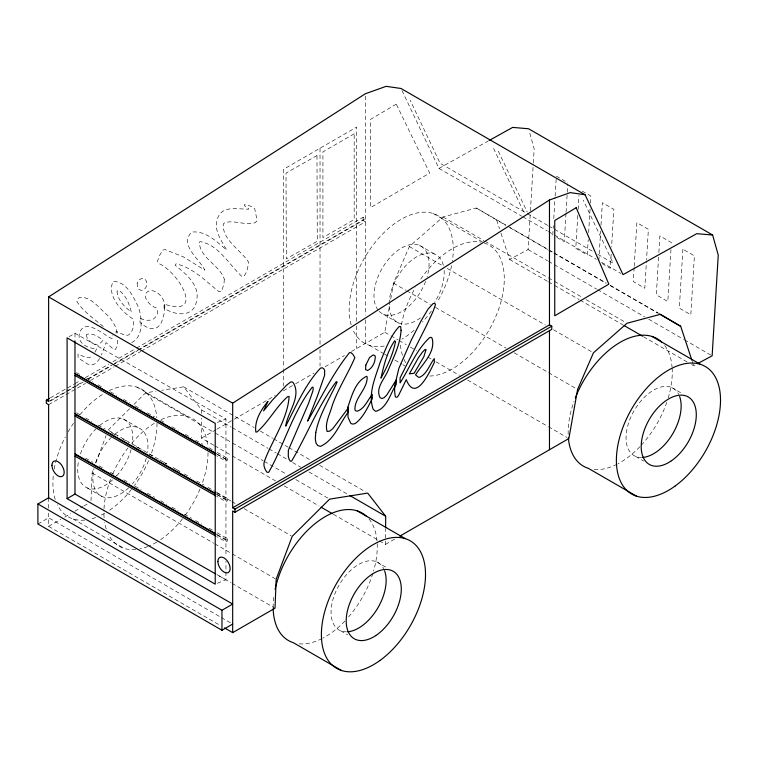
<?xml version="1.0" encoding="UTF-8"?>
<svg xmlns="http://www.w3.org/2000/svg" width="758" height="758" viewBox="0 0 758 758"><rect width="100%" height="100%" fill="white"/><g stroke="black" fill="none" stroke-linecap="round" stroke-linejoin="round"><path stroke-width="0.57" stroke-dasharray="3.79 2.84" d="M213.737 445.202L201.467 438.115L201.562 418.179M201.581 413.48L201.6 409.964L183.626 386.836L161.71 390.304M379.398 540.842L385.528 544.386L385.604 529.141M90.998 500.763L92.097 472.983L93.746 468.586M500.962 233.18L509.603 259.444L528.08 249.553L530.354 212.079M530.42 210.913L533.262 164.079M533.338 162.904L534.191 148.852L529.179 130.982M552.771 235.084L553.34 225.657M553.766 218.588L555.055 197.364M555.131 196.189L556.277 177.325M565.989 213.434L564.274 241.726L554.685 236.193M566.065 212.259L567.202 193.394M567.278 192.219L567.78 183.967M577.776 215.367L575.777 248.368L587.279 255.01L588.208 239.689M578.136 209.473L578.998 195.327M588.644 232.621L590.141 207.863M590.425 203.144L590.861 196.076L580.315 189.983M598.858 260.477L600.649 231.01M600.999 225.117L602.364 202.718L613.866 209.36L611.573 247.08M611.147 254.148L610.294 268.294L601.663 263.32M634.152 267.432L633.3 281.578L644.802 288.22L646.451 261.112M634.228 266.257L636.872 222.644L648.384 229.286L646.517 259.928M658.598 257.142L656.305 294.862L667.807 301.504L670.963 249.638M658.882 252.423L659.886 235.928L671.389 242.569L671.247 244.919M117.765 340.181L117.149 346.463L115.159 349.637L113.681 349.438L106.073 342.625L101.411 355.028M351.541 351.475L384.799 332.269L389.877 303.721M390.692 299.154L393.535 283.16L409.358 246.549L442.975 216.977L476.337 208.043L507.017 225.751M95.802 463.091L106.073 435.594M94.977 352.195L96.778 348.576C87.132 348.974 75.374 342.085 80.187 331.189C86.933 318.474 104.481 335.775 112.25 338.769L112.25 335.728M99.601 358.43C97.773 361.557 95.072 364.74 91.206 365.015L87.644 364.086L78.046 357.928L78.046 353.977C82.376 355.881 88.525 360.022 92.751 355.673M108.119 430.099L129.751 408.581M133.92 404.44L145.564 392.852L155.94 391.213M217.186 452.431L227.457 458.258L225.941 459.149L216.693 453.9M227.457 458.258L227.457 460.22L225.941 461.11L216.693 455.871M217.186 492.634L227.457 498.461L225.941 499.351L216.693 494.102M227.457 498.461L227.457 500.744L225.941 501.635L216.693 496.386M217.186 532.827L227.457 538.654L225.941 539.544L216.693 534.305M227.457 538.654L227.457 540.937L225.941 541.837L216.693 536.588M69.063 336.704L74.985 333.283L225.941 418.947L225.941 556.77M50.416 397.808L74 384.192M75.023 383.605L80.149 380.639M85.275 377.683L108.858 364.067M112.951 361.699L135.511 348.68M136.535 348.093L363.101 217.281L365.403 218.607L112.175 364.806M48.616 401.503L65.017 392.028M66.041 391.441L82.442 381.966M87.568 379.009L111.151 365.394M50.416 400.991L74 387.376M75.023 386.788L83.228 382.051M88.354 379.095L111.928 365.479M112.951 364.882L137.558 350.679M138.581 350.092L363.101 220.464L365.403 221.791L141.907 350.821M48.616 404.687L65.017 395.212M66.041 394.624L85.521 383.377M90.647 380.412L114.221 366.806M115.254 366.209L140.884 351.409M37.9 523.986L48.616 517.799L220.407 616.993M48.616 513.09L48.616 526.365L60.706 519.382M64.743 517.051L70.788 513.564M74.824 511.233L82.887 506.571M83.901 505.993L89.946 502.497M201.467 438.115L215.803 429.833M216.835 429.246L233.227 419.78M234.25 419.193L275.239 395.524M283.435 390.796L294.616 384.334M295.629 383.747L313.926 373.182M325.106 366.73L344.426 355.578M385.528 544.386L394.7 539.09M402.015 90.609L438.958 168.39L488.095 141.073M691.628 364.541L693.665 365.716L695.721 364.617M217.366 422.481L225.941 418.947M217.366 583.281L225.941 579.747L225.941 561.365M131.636 342.569C143.518 336.855 142.182 318.824 138.742 308.108C133.863 297.344 126.662 281.445 113.065 281.351C106.471 295.971 121.754 311.652 133.133 319.109C134.28 324.699 133.427 331.653 128.329 335.083L125.572 335.519L116.078 331.369L116.078 335.728M76.501 372.595L79.581 374.338M86.772 378.422L92.931 381.918M98.066 384.827L103.202 387.745M110.384 391.82L116.552 395.316M123.734 399.4L129.902 402.896M135.038 405.814L141.196 409.311M147.355 412.807L154.547 416.881M160.705 420.377L164.818 422.708M172 426.792L178.168 430.288M185.35 434.362L191.518 437.859M195.621 440.19L202.812 444.273M208.971 447.77L213.083 450.1M217.186 454.393L227.457 460.22M76.501 412.788L80.604 415.119M85.739 418.037L91.898 421.533M98.066 425.03L105.248 429.113M111.417 432.61L117.575 436.106M122.711 439.015L128.869 442.511M136.061 446.595L142.22 450.091M149.411 454.165L153.514 456.496M159.682 459.992L166.864 464.076M173.032 467.572L179.191 471.069M184.327 473.977L190.485 477.474M196.654 480.97L203.836 485.054M207.948 487.385L216.163 492.046M217.186 494.917L227.457 500.744M85.739 458.239L92.931 462.314M99.09 465.81L103.202 468.141M110.384 472.225L116.552 475.721M123.734 479.795L129.902 483.291M135.038 486.21L141.196 489.706M147.355 493.202L154.547 497.286M160.705 500.782L166.864 504.278M172 507.187L178.168 510.684M184.327 514.18L191.518 518.264M195.621 520.594L201.78 524.091M208.971 528.165L213.083 530.496M217.186 535.11L227.457 540.937M225.941 579.747L216.693 574.507L231.048 582.807M556.344 176.15L561.138 178.916M562.095 179.466L567.846 182.792M547.702 225.401L440.133 163.302L410.182 100.245M548.726 225.988L592.728 251.4M597.854 254.356L613.203 263.216L583.253 200.169M438.958 168.39L521.788 216.21M522.812 216.807L547.361 230.972M548.385 231.569L553.492 234.516M554.515 235.103L596.442 259.312M601.558 262.268L620.982 273.486M508.04 226.339L547.92 249.373M548.944 249.96L553.037 252.319M554.06 252.907L606.21 283.018M610.304 285.378L658.361 313.13M476.337 208.043L505.851 225.363M509.945 227.722L547.778 249.571M548.801 250.159L552.885 252.518M553.909 253.115L606.068 283.227M610.152 285.586L658.219 313.329M528.08 249.553L547.503 260.771M548.527 261.358L596.593 289.111M597.617 289.698L644.651 316.853M648.744 319.213L683.508 339.29M684.531 339.878L711.118 355.227M442.975 216.977L483.879 240.589M484.902 241.186L547.276 277.201M548.299 277.788L553.416 280.744M554.439 281.332L582.049 297.269M586.133 299.637L624.99 322.065M433.121 213.472L483.092 242.323M509.603 259.444L547.437 281.294M548.46 281.881L553.577 284.837M554.591 285.425L579.14 299.59M580.164 300.187L623.114 324.983M643.561 336.789L687.534 362.172M671.607 387.471L682.712 393.885M419.525 245.365L434.675 254.11M409.358 246.549L443.108 266.03M447.192 268.389L545.362 325.068M553.548 329.796L592.405 352.233M393.535 283.16L405.805 290.248M406.828 290.835L430.345 304.413M435.462 307.369L506.012 348.102M514.199 352.83L576.573 388.845M635.592 456.401L643.675 461.063M383.51 314.295L398.661 323.041M384.799 332.269L389.915 335.226M390.939 335.813L398.092 339.944M399.115 340.531L406.279 344.672M410.362 347.031L416.502 350.575M427.749 357.065L431.842 359.425M435.926 361.793L459.452 375.371M467.629 380.09L547.39 426.138M548.413 426.735L566.823 437.357M369.326 345.316L383.605 353.56M384.619 354.147L387.679 355.919M394.823 360.041L401.958 364.162M402.981 364.75L405.018 365.924M183.626 386.836L254.186 427.569M260.316 431.113L272.586 438.2M273.61 438.787L287.926 447.059M288.95 447.646L311.453 460.637M319.63 465.355L365.65 491.923M201.6 409.964L231.256 427.086M232.28 427.673L268.067 448.338M269.09 448.935L276.253 453.066M277.276 453.654L287.5 459.556M292.616 462.513L300.793 467.231M308.97 471.959L347.837 494.387M136.857 387.092L187.851 416.53M145.564 392.852L214.078 432.411M215.101 433.007L231.465 442.454M232.488 443.042L263.159 460.75M264.182 461.347L286.685 474.328M295.885 479.643L328.612 498.537M214.76 445.789L231.114 455.236M232.137 455.833L276.111 481.216M284.297 485.944L319.061 506.012M333.378 514.275L378.375 540.255M376.603 561.82L387.708 568.235M123.26 418.984L138.411 427.73M109.143 430.686L159.256 459.623M163.349 461.982L167.433 464.341M176.642 469.657L180.726 472.016M216.523 492.681L230.839 500.943M231.863 501.54L235.946 503.899M244.133 508.618L291.167 535.783M92.097 472.983L213.794 543.24M214.817 543.837L231.171 553.283M232.194 553.871L275.145 578.667M340.588 630.751L347.657 634.834M87.255 487.915L102.396 496.661M232.071 583.395L273.998 607.603M73.062 518.946L124.056 548.385M221.431 617.58L231.654 623.483M48.616 526.365L220.407 625.549M103.287 326.556C94.134 318.682 83.399 311.813 76.871 301.476L77.487 299.23L79.325 297.534C91.235 295.866 99.781 309.207 108.195 315.849C112.705 321.013 116.58 327.02 117.282 333.994M498.309 151.126L527.236 212.041M493.543 148.369L523.484 211.425M692.234 361.339L693.665 365.716M496.651 220.047L499.522 228.802M365.403 96.095L365.403 315.12M365.403 319.838L365.403 343.469M363.101 217.281L363.101 220.464M356.62 321.307L356.62 127.098L283.435 169.356L283.435 368.293M356.62 326.035L356.62 348.538M320.028 148.227L320.028 344.795M320.028 349.533L320.028 366.114M283.435 369.478L283.435 386.059M74.985 333.283L74.985 341.564M48.616 497.788L48.616 508.391M664.728 345.534A73.621 42.505 -60 0 1 672.062 367.128M672.138 368.208A73.621 42.505 -60 0 1 668.205 397.969M666.784 402.346A73.621 42.505 -60 0 1 640.671 445.865M639.885 446.689A73.621 42.505 -60 0 1 617.988 463.735M617.012 464.237A73.621 42.505 -60 0 1 592.775 469.325M568.178 434.391A73.621 42.505 -60 0 1 574.014 401.342M641.6 457.491A38.952 22.494 -60 0 1 634.399 410.201A38.952 22.494 -60 0 1 678.732 394.406M346.596 631.84A38.952 22.494 -60 0 1 339.404 584.551A38.952 22.494 -60 0 1 383.728 568.756M369.004 518.955A73.621 42.505 -60 0 1 373.542 571.162M372.87 573.408A73.621 42.505 -60 0 1 347.979 617.647M344.89 621.039A73.621 42.505 -60 0 1 322.984 638.084M322.008 638.587A73.621 42.505 -60 0 1 298.946 643.807M273.155 607.632A73.621 42.505 -60 0 1 273.903 596.158M351.172 324.831A73.621 42.505 -60 0 1 398.86 220.711A73.621 42.505 -60 0 1 452.365 261.103M451.56 265.67A73.621 42.505 -60 0 1 436.978 302.442M431.34 311.036A73.621 42.505 -60 0 1 422.462 322.017M414.001 330.289A73.621 42.505 -60 0 1 401.939 339.091M384.23 346.027A73.621 42.505 -60 0 1 353.029 329.948M484.116 242.911A73.621 42.505 -60 0 1 496.111 315.821A73.621 42.505 -60 0 1 428.365 376.044M405.71 362.694A73.621 42.505 -60 0 1 404.023 359.387M402.489 355.35A73.621 42.505 -60 0 1 400.281 343.033M401.446 324.86A73.621 42.505 -60 0 1 415.308 287.756M420.728 279.143A73.621 42.505 -60 0 1 480.799 242.096M389.129 303.674A38.952 22.494 -60 0 1 414.986 257.805A38.952 22.494 -60 0 1 443.913 268.171M444.141 270.398A38.952 22.494 -60 0 1 434.685 302.234M420.463 317.886A38.952 22.494 -60 0 1 389.119 304.725M99.677 425.522A38.952 22.494 -60 0 1 132.309 443.8M131.106 449.513A38.952 22.494 -60 0 1 116.533 475.958M112.591 479.871A38.952 22.494 -60 0 1 78.595 460.855M80.462 453.909A38.952 22.494 -60 0 1 96.209 428.63M114.828 434.268A38.952 22.494 -60 0 1 147.459 452.545M146.256 458.258A38.952 22.494 -60 0 1 132.413 483.888M128.604 487.83A38.952 22.494 -60 0 1 101.079 496.016A38.952 22.494 -60 0 1 93.983 468.453M95.612 462.655A38.952 22.494 -60 0 1 111.36 437.385M109.124 390.692A73.621 42.505 -60 0 1 156.821 417.753M157.02 423.267A73.621 42.505 -60 0 1 150.757 455.17M148.568 460.684A73.621 42.505 -60 0 1 134.384 485.622M131.504 489.403A73.621 42.505 -60 0 1 108.612 510.883M104.699 513.28A73.621 42.505 -60 0 1 98.862 516.236M95.679 517.525A73.621 42.505 -60 0 1 90.136 519.202M84.801 520.083A73.621 42.505 -60 0 1 57.295 504.705M55.239 499.531A73.621 42.505 -60 0 1 53.382 474.65M54.188 469.041A73.621 42.505 -60 0 1 65.33 436.921M68.049 431.937A73.621 42.505 -60 0 1 73.479 423.324M79.903 414.787A73.621 42.505 -60 0 1 104.244 393.326M161.094 419.676A73.621 42.505 -60 0 1 207.815 447.192M208.014 452.706A73.621 42.505 -60 0 1 201.751 484.618M200.027 489.024A73.621 42.505 -60 0 1 185.378 515.061M182.498 518.851A73.621 42.505 -60 0 1 157.655 541.563M156.679 542.15A73.621 42.505 -60 0 1 148.9 546.092M147.791 546.546A73.621 42.505 -60 0 1 140.041 548.887M135.796 549.522A73.621 42.505 -60 0 1 108.29 534.144M106.234 528.97A73.621 42.505 -60 0 1 104.642 522.215M104.102 517.723A73.621 42.505 -60 0 1 103.941 509.926M103.998 508.77A73.621 42.505 -60 0 1 111 478.099M112.828 473.703A73.621 42.505 -60 0 1 127.95 447.95M131.655 443.326A73.621 42.505 -60 0 1 155.238 422.765M378.081 310.069A38.952 22.494 -60 0 1 399.21 249.467A38.952 22.494 -60 0 1 427.038 277.049M425.579 281.426A38.952 22.494 -60 0 1 378.725 310.856M682.892 249.211L679.32 308.146L690.822 314.788L694.394 255.853L682.892 249.211M224.302 279.257L224.046 283.075L222.113 290.125L220.786 291.726L218.844 291.612C205.702 281.038 192.883 267.659 176.008 263.812L175.193 265.291C186.222 274.083 200.491 285.378 196.445 301.476C193.697 317.943 174.558 315.432 164.069 308.146L164.069 304.072C206.65 318.199 177.334 270.814 158.678 263.5L157.484 261.245L159.493 255.541L162.837 250.074L165.187 249.609L183.313 256.829L204.755 270.151C200.027 259.407 178.424 244.483 191.888 232.071C205.712 230.441 216.731 241.821 226.604 249.932C220.824 239.471 211.558 227.334 219.1 215.215C224.728 205.57 239.49 209.435 248.757 209.142L247.487 207.161L244.37 205.778L244.37 204.66L249.24 205.731L252.821 207.171L254.735 208.82L256.924 219.517L256.507 221.393L255.247 222.672C245.355 225.751 234.648 219.773 224.719 222.672L223.222 224.16C222.284 240.239 241.025 250.064 248.558 262.135C247.904 267.1 247.127 272.624 243.65 276.462L242.285 276.793C229.342 265.092 218.645 244.559 200.055 241.622L199.363 242.475C199.875 258.203 220.104 265.262 224.302 279.257M164.837 306.876L164.325 312.95L161.634 322.017A8.726 5.041 -60 0 1 156.565 327.797C150.577 330.573 144.418 326.3 140.022 322.491L140.022 318.189C145.299 320.776 152.974 321.923 156.356 315.897C157.806 313.537 158.431 310.126 156.385 307.919C149.07 306.279 138.629 292.711 151.174 290.466C158.81 291.413 165.054 299.202 164.837 306.876M137.16 283.009L137.435 287.339L138.998 289.366L141.168 290.409C147.497 290.106 149.326 279.854 142.741 278.158L139.074 279.749L137.16 283.009M117.045 291.063C117.405 299.77 124.52 307.123 131.342 311.945C129.182 303.939 126.084 295.089 118.835 290.342L117.045 291.063M86.602 334.771C86.128 340.787 93.48 343.706 98.208 345.335L103.012 340.389C98.654 336.836 93.044 332.828 87.132 334.231L86.602 334.771M396.273 104.13L370.681 119.29L370.681 207.521L429.691 173.061L396.273 104.13M354.175 133.825L322.917 151.865L322.917 237.567L354.175 219.526L354.175 133.825M316.986 155.532L286.012 173.127L286.316 258.848L317.289 241.252L316.986 155.532"/><path stroke-width="1.14" d="M385.614 527.966L385.67 516.236L367.696 493.107L329.635 499.124L292.19 536.37L276.168 579.254L275.021 608.191L232.678 632.636L224.501 627.918M232.678 624.071L221.971 630.258L37.9 523.986L37.9 503.975L221.971 610.247L232.678 604.06L48.616 497.788L48.616 404.687L46.314 403.36L46.314 400.177L48.616 401.503L48.616 296.909L365.403 93.736L386.144 86.336L401.001 88.478L585.072 194.749L623.029 274.661L696.725 233.682L712.624 235.018L718.252 255.124L712.141 355.824L697.777 363.518M232.678 632.636L232.678 510.93L234.98 512.256L551.767 329.36L551.767 326.205L234.98 509.101L232.678 507.775L232.678 403.18L549.474 200.008L570.215 192.608L585.072 194.749M46.314 400.177L49.393 398.405M37.9 503.975L48.616 497.788M67.092 498.641L215.225 584.162L215.225 423.371L67.092 337.841L67.092 498.641L74.985 494.083L215.67 573.92M232.678 507.775L549.474 324.879L551.767 326.205M399.798 536.152L568.87 438.541L577.596 389.432L593.429 352.821L627.037 323.249L660.408 314.314L680.712 326.319L691.874 360.249M489.118 140.505L512.664 127.41L528.553 128.746L712.624 235.018M74.985 373.486L215.67 453.322M216.163 453.815L76.501 374.556L74.985 375.447L215.67 455.283M74.985 413.688L215.67 493.524M216.163 494.33L76.501 415.081L74.985 415.971L215.67 495.808M74.985 453.881L215.67 533.717M216.163 534.532L76.501 455.274L74.985 456.164L215.67 536.001M659.242 313.926L680.712 326.319M652.107 336.476L700.354 364.323M624.128 325.57L642.538 336.201M636.549 496.177L588.312 468.321A73.621 42.505 -60 0 1 568.348 437.66M48.616 296.909L232.678 403.18M349.883 495.571L385.67 516.236M357.103 510.816L405.35 538.673M321.108 507.197L332.355 513.687M341.555 670.527L293.308 642.67A73.621 42.505 -60 0 1 273.174 608.74M549.474 200.008L549.474 324.879M549.474 330.403L549.474 449.74M234.98 509.101L234.98 512.256M221.971 610.247L221.971 630.258M74.985 341.564L74.985 494.083M575.256 398.035A73.621 42.505 -60 0 1 661.668 342.104M679.613 396.472A38.952 22.494 -60 0 1 672.355 434.4A38.952 22.494 -60 0 1 642.689 457.444M384.609 570.812A38.952 22.494 -60 0 1 377.351 608.75A38.952 22.494 -60 0 1 347.685 631.793M275.107 589.307A73.621 42.505 -60 0 1 315.527 523.266A73.621 42.505 -60 0 1 366.664 516.454M394.852 385.329L394.577 390.692L395.183 396.263L395.989 397.325L397.173 397.145L398.661 395.231L406.26 379.644C415.744 403.644 430.004 371.107 434.287 362.58L434.287 358.629C429.511 364.645 427.076 373.959 419.591 377.304L418.264 377.162L415.555 374.869C422.206 364.029 435.859 352.489 432.145 338.314L431.103 337.31L429.701 337.585C416.313 349.855 409.727 367.857 400.091 382.913L400.091 377.844L426.432 325.703L433.206 311.102L435.462 304.773L434.855 303.228L433.017 303.655L428.033 309.15L421.022 320.985L411.423 339.821L398.841 368.426L394.852 385.329M401.058 330.242C400.3 344.255 393.734 357.075 388.38 369.752C385.14 378.431 374.935 387.84 380.099 397.694L381.776 398.49L384.003 397.798L386.76 395.06L396.254 379.938L396.254 384.297C390.427 393.194 387.149 408.391 375.665 411.376L373.211 409.367C367.564 393.715 375.58 377.181 380.156 362.267C385.405 349.874 389.896 336.419 399.267 326.442L400.698 326.707L401.058 330.242M315.811 432.363L315.29 438.531L315.887 442.843L317.687 445.514L320.435 446.367C334.212 440.294 339.565 423.428 348.273 412.125L348.273 408.05L332.781 428.668L329.739 431.131L327.105 431.473C324.471 422.983 330.137 413.934 332.146 405.776C337.973 388.93 347.931 373.902 354.858 357.624L352.84 354.251L350.992 352.659L349.495 352.641C332.753 373.457 321.022 398.083 307.587 421.107L317.431 395.97L324.557 375.428L324.689 370.349L323.638 368.606L322.141 367.763L320.445 368.18C305 384.77 296.065 406.203 285.738 426.119C287.471 412.229 301.798 396.519 293.242 382.733L291.925 381.833L290.532 382.089L286.543 385.235L272.425 400.091L263.576 410.912L267.972 401.361C260.894 409.993 254.328 420.538 255.834 432.107L257.095 431.927C268.777 421.619 276.026 407.074 287.623 396.68L289.12 396.443C287.67 419.335 272.122 440.076 264.39 461.376C262.988 465.08 264.675 469.24 266.949 472.234L268.683 472.338C284.288 444.955 292.474 412.399 312.277 387.158L312.969 387.215L313.196 388.456L312.912 390.901L308.506 403.483L288.353 450.224L288.296 456.307L289.073 459.291L290.219 461.129L291.555 461.196C306.99 435.13 317.972 406.013 336.325 381.587L337.139 382.117C329.654 398.67 319.336 414.304 315.811 432.363M347.913 407.112L348.017 417.222L350.698 423.191A8.726 5.041 -60 0 0 355.777 423.116C363.622 416.891 367.687 407.311 372.311 398.708L372.311 394.406C367.649 399.978 364.844 408.344 357.558 411.12L355.976 410.969L354.943 409.974C354.166 397.959 367.658 389.1 367.166 376.83L366.588 376.3C355.331 381.539 351.636 396.121 347.913 407.112M365.811 365.129L365.555 369.572L367.602 370.501C372.671 368.085 375.693 361.405 375.172 355.919L373.258 354.877L369.601 357.511L365.811 365.129M425.92 349.902L423.874 356.648L414.124 373.277L409.329 373.865L418.539 357.52L422.566 351.968L425.2 349.372L425.92 349.902M395.496 341.65C393.004 354.573 387.139 366.597 380.99 378.138C383.851 365.252 387.139 351.759 394.672 340.768L395.496 341.65M576.175 207.73L554.742 220.493L554.742 315.783L608.854 284.155L576.175 207.73M674.99 486.115A73.621 42.505 -60 0 0 709.914 369.961A73.621 42.505 -60 0 0 620.451 434.675A73.621 42.505 -60 0 0 674.99 486.115M670.754 461.243A38.952 22.494 -60 0 0 691.533 399.656A38.952 22.494 -60 0 0 643.949 431.141A38.952 22.494 -60 0 0 670.754 461.243M375.75 635.592A38.952 22.494 -60 0 0 396.529 574.005A38.952 22.494 -60 0 0 348.945 605.49A38.952 22.494 -60 0 0 375.75 635.592M379.985 660.464A73.621 42.505 -60 0 0 414.91 544.31A73.621 42.505 -60 0 0 325.457 609.025A73.621 42.505 -60 0 0 379.985 660.464M51.942 465.27A8.66 4.993 60 0 0 61.123 476.697A8.66 4.993 60 0 0 61.123 464.455A8.66 4.993 60 0 0 51.942 465.27M217.887 561.47A8.66 4.993 60 0 0 227.068 572.887A8.66 4.993 60 0 0 227.068 560.645A8.66 4.993 60 0 0 217.887 561.47"/></g></svg>
